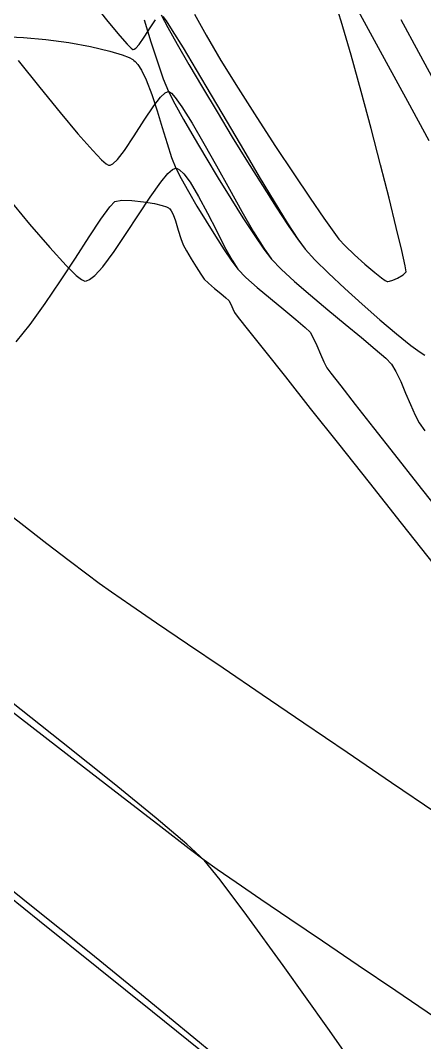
# Model space of a CAD drawing. Header units: metres. Extents: x 708868 to 711043, y 5411316 to 5413138.
# Drawn here: x 709625.5 to 709649.8, y 5411889.9 to 5411951.3 of the extents above; entities that cross this region are included whole.
import ezdxf

# ---------------------------------------------------------------- set-up
doc = ezdxf.new("R2010")
doc.units = ezdxf.units.M
for name, color, linetype in [('Rionegro 2010_Contours', 7, 'Continuous'), ('Rionegro 2014_Contours', 7, 'Continuous'), ('Rionegro 2018_Contours', 7, 'Continuous')]:
    doc.layers.add(name, color=color, linetype=linetype)

msp = doc.modelspace()

# ---------------------------------------------------------------- linework, layer by layer
at = {"layer": 'Rionegro 2010_Contours'}
for points in [[(709635.985, 5411951.693, 234), (709636.674, 5411950.43, 234), (709637.567, 5411948.919, 234), (709638.603, 5411947.244, 234), (709639.72, 5411945.493, 234), (709640.856, 5411943.75, 234), (709641.949, 5411942.103, 234), (709642.938, 5411940.636, 234), (709643.759, 5411939.435, 234), (709644.353, 5411938.587, 234), (709644.655, 5411938.178, 234), (709645.043, 5411937.767, 234), (709645.597, 5411937.239, 234), (709646.221, 5411936.677, 234), (709646.819, 5411936.166, 234), (709647.215, 5411935.851, 234), (709647.43, 5411935.698, 234), (709647.524, 5411935.646, 234), (709647.554, 5411935.637, 234), (709647.593, 5411935.636, 234), (709647.695, 5411935.65, 234), (709647.889, 5411935.708, 234), (709648.184, 5411935.833, 234), (709648.52, 5411936.025, 234), (709648.705, 5411936.202, 234), (709648.644, 5411936.564, 234), (709648.437, 5411937.492, 234), (709648.105, 5411938.883, 234), (709647.673, 5411940.637, 234), (709647.163, 5411942.651, 234), (709646.598, 5411944.823, 234), (709646, 5411947.053, 234), (709645.393, 5411949.238, 234), (709644.799, 5411951.276, 234), (709644.242, 5411953.067, 234)], [(709645.219, 5411953.016, 234), (709646.304, 5411951.019, 234), (709647.504, 5411948.812, 234), (709648.772, 5411946.477, 234), (709650.064, 5411944.1, 234)], [(709629.927, 5411952.314, 233), (709630.773, 5411951.263, 233), (709631.497, 5411950.392, 233), (709631.943, 5411949.89, 233), (709632.176, 5411949.66, 233), (709632.276, 5411949.588, 233), (709632.307, 5411949.579, 233), (709632.355, 5411949.589, 233), (709632.466, 5411949.664, 233), (709632.662, 5411949.885, 233), (709632.961, 5411950.319, 233), (709633.354, 5411950.937, 233), (709633.648, 5411951.367, 233)], [(709634.083, 5411951.565, 233), (709634.273, 5411951.302, 233), (709634.65, 5411950.718, 233), (709635.292, 5411949.671, 233), (709636.082, 5411948.349, 233), (709636.978, 5411946.832, 233), (709637.938, 5411945.201, 233), (709638.918, 5411943.538, 233), (709639.876, 5411941.924, 233), (709640.769, 5411940.439, 233), (709641.555, 5411939.166, 233), (709642.191, 5411938.185, 233), (709642.634, 5411937.577, 233), (709643.218, 5411936.942, 233), (709644.033, 5411936.134, 233), (709645.004, 5411935.218, 233), (709646.06, 5411934.259, 233), (709647.125, 5411933.323, 233), (709648.126, 5411932.475, 233), (709648.989, 5411931.781, 233), (709649.53, 5411931.38, 233), (709649.825, 5411931.192, 233)], [(709625.384, 5411948.916, 232), (709626.691, 5411947.287, 232), (709627.907, 5411945.795, 232), (709628.982, 5411944.51, 232), (709629.865, 5411943.505, 232), (709630.399, 5411942.949, 232), (709630.682, 5411942.702, 232), (709630.809, 5411942.626, 232), (709630.853, 5411942.617, 232), (709630.925, 5411942.628, 232), (709631.085, 5411942.711, 232), (709631.362, 5411942.968, 232), (709631.784, 5411943.506, 232), (709632.366, 5411944.379, 232), (709632.966, 5411945.326, 232), (709633.539, 5411946.192, 232), (709633.948, 5411946.72, 232), (709634.211, 5411946.967, 232), (709634.36, 5411947.042, 232), (709634.425, 5411947.049, 232), (709634.473, 5411947.036, 232), (709634.592, 5411946.953, 232), (709634.824, 5411946.695, 232), (709635.222, 5411946.133, 232), (709635.834, 5411945.147, 232), (709636.539, 5411943.932, 232), (709637.299, 5411942.579, 232), (709638.077, 5411941.181, 232), (709638.834, 5411939.83, 232), (709639.535, 5411938.617, 232), (709640.14, 5411937.635, 232), (709640.613, 5411936.975, 232), (709641.19, 5411936.371, 232), (709641.993, 5411935.629, 232), (709642.949, 5411934.799, 232), (709643.986, 5411933.928, 232), (709645.03, 5411933.066, 232), (709646.007, 5411932.26, 232), (709646.845, 5411931.56, 232), (709647.47, 5411931.014, 232), (709647.808, 5411930.67, 232), (709648.078, 5411930.223, 232), (709648.369, 5411929.614, 232), (709648.667, 5411928.922, 232), (709648.96, 5411928.226, 232), (709649.236, 5411927.603, 232), (709649.483, 5411927.134, 232), (709649.821, 5411926.655, 232)], [(709624.679, 5411940.752, 231), (709626.078, 5411939.077, 231), (709627.293, 5411937.669, 231), (709628.281, 5411936.589, 231), (709628.878, 5411936.001, 231), (709629.198, 5411935.742, 231), (709629.346, 5411935.664, 231), (709629.399, 5411935.654, 231), (709629.484, 5411935.664, 231), (709629.671, 5411935.743, 231), (709629.991, 5411935.989, 231), (709630.479, 5411936.521, 231), (709631.159, 5411937.43, 231), (709631.884, 5411938.507, 231), (709632.616, 5411939.637, 231), (709633.318, 5411940.708, 231), (709633.951, 5411941.607, 231), (709634.385, 5411942.127, 231), (709634.654, 5411942.363, 231), (709634.803, 5411942.433, 231), (709634.867, 5411942.439, 231), (709634.937, 5411942.426, 231), (709635.089, 5411942.346, 231), (709635.342, 5411942.107, 231), (709635.718, 5411941.603, 231), (709636.23, 5411940.749, 231), (709636.765, 5411939.747, 231), (709637.295, 5411938.702, 231), (709637.794, 5411937.721, 231), (709638.236, 5411936.91, 231), (709638.593, 5411936.374, 231), (709639.073, 5411935.881, 231), (709639.754, 5411935.27, 231), (709640.543, 5411934.603, 231), (709641.347, 5411933.939, 231), (709642.073, 5411933.34, 231), (709642.63, 5411932.866, 231), (709642.924, 5411932.578, 231), (709643.121, 5411932.242, 231), (709643.334, 5411931.779, 231), (709643.548, 5411931.271, 231), (709643.752, 5411930.801, 231), (709643.933, 5411930.449, 231), (709644.18, 5411930.116, 231), (709644.768, 5411929.356, 231), (709645.638, 5411928.239, 231), (709646.735, 5411926.838, 231), (709648.003, 5411925.225, 231), (709649.384, 5411923.472, 231), (709650.822, 5411921.65, 231)], [(709647.087, 5411886.308, 231), (709643.984, 5411890.733, 231), (709641.31, 5411894.503, 231), (709639.135, 5411897.514, 231), (709637.53, 5411899.66, 231), (709636.565, 5411900.837, 231), (709635.519, 5411901.809, 231), (709633.684, 5411903.363, 231), (709631.148, 5411905.436, 231), (709627.994, 5411907.963, 231), (709624.31, 5411910.878, 231), (709620.182, 5411914.119, 231), (709615.695, 5411917.619, 231), (709610.935, 5411921.314, 231), (709605.989, 5411925.139, 231), (709600.942, 5411929.03, 231), (709595.881, 5411932.922, 231), (709590.891, 5411936.75, 231)], [(709638.459, 5411888.078, 232), (709635.946, 5411890.166, 232), (709633.022, 5411892.565, 232), (709629.75, 5411895.221, 232), (709626.197, 5411898.083, 232), (709622.426, 5411901.099, 232), (709618.505, 5411904.215, 232), (709614.496, 5411907.38, 232), (709610.466, 5411910.541, 232), (709606.479, 5411913.647, 232), (709602.601, 5411916.645, 232), (709598.896, 5411919.482, 232), (709595.43, 5411922.107, 232), (709592.267, 5411924.467, 232), (709589.473, 5411926.51, 232)]]:
    msp.add_polyline3d(points, dxfattribs=at)
at = {"layer": 'Rionegro 2014_Contours'}
for points in [[(709635.985, 5411951.693, 234), (709636.674, 5411950.43, 234), (709637.567, 5411948.919, 234), (709638.603, 5411947.244, 234), (709639.72, 5411945.493, 234), (709640.856, 5411943.75, 234), (709641.949, 5411942.103, 234), (709642.938, 5411940.636, 234), (709643.759, 5411939.435, 234), (709644.353, 5411938.587, 234), (709644.655, 5411938.178, 234), (709645.043, 5411937.767, 234), (709645.597, 5411937.239, 234), (709646.221, 5411936.677, 234), (709646.819, 5411936.166, 234), (709647.215, 5411935.851, 234), (709647.43, 5411935.698, 234), (709647.524, 5411935.646, 234), (709647.554, 5411935.637, 234), (709647.593, 5411935.636, 234), (709647.695, 5411935.65, 234), (709647.889, 5411935.708, 234), (709648.184, 5411935.833, 234), (709648.52, 5411936.025, 234), (709648.705, 5411936.202, 234), (709648.644, 5411936.564, 234), (709648.437, 5411937.492, 234), (709648.105, 5411938.883, 234), (709647.673, 5411940.637, 234), (709647.163, 5411942.651, 234), (709646.598, 5411944.823, 234), (709646, 5411947.053, 234), (709645.393, 5411949.238, 234), (709644.799, 5411951.276, 234), (709644.242, 5411953.067, 234)], [(709645.219, 5411953.016, 234), (709646.304, 5411951.019, 234), (709647.504, 5411948.812, 234), (709648.772, 5411946.477, 234), (709650.064, 5411944.1, 234)], [(709632.96, 5411951.37, 232), (709633.368, 5411950.042, 232), (709633.752, 5411948.831, 232), (709634.106, 5411947.81, 232), (709634.425, 5411947.049, 232), (709634.807, 5411946.318, 232), (709635.328, 5411945.375, 232), (709635.956, 5411944.276, 232), (709636.658, 5411943.078, 232), (709637.403, 5411941.838, 232), (709638.156, 5411940.612, 232), (709638.887, 5411939.456, 232), (709639.561, 5411938.427, 232), (709640.148, 5411937.581, 232), (709640.613, 5411936.975, 232), (709641.19, 5411936.371, 232), (709641.993, 5411935.629, 232), (709642.949, 5411934.799, 232), (709643.986, 5411933.928, 232), (709645.03, 5411933.066, 232), (709646.007, 5411932.26, 232), (709646.845, 5411931.56, 232), (709647.47, 5411931.014, 232), (709647.808, 5411930.67, 232), (709648.078, 5411930.223, 232), (709648.369, 5411929.614, 232), (709648.667, 5411928.922, 232), (709648.96, 5411928.226, 232), (709649.236, 5411927.603, 232), (709649.483, 5411927.134, 232), (709649.821, 5411926.655, 232)], [(709633.984, 5411951.659, 233), (709634.378, 5411950.91, 233), (709634.944, 5411949.895, 233), (709635.649, 5411948.672, 233), (709636.458, 5411947.296, 233), (709637.338, 5411945.824, 233), (709638.255, 5411944.313, 233), (709639.175, 5411942.818, 233), (709640.064, 5411941.397, 233), (709640.888, 5411940.106, 233), (709641.614, 5411939.001, 233), (709642.207, 5411938.139, 233), (709642.634, 5411937.577, 233), (709643.218, 5411936.942, 233), (709644.033, 5411936.134, 233), (709645.004, 5411935.218, 233), (709646.06, 5411934.259, 233), (709647.125, 5411933.323, 233), (709648.126, 5411932.475, 233), (709648.989, 5411931.781, 233), (709649.53, 5411931.38, 233), (709649.825, 5411931.192, 233)], [(709648.379, 5411951.374, 235), (709649.447, 5411949.41, 235), (709650.606, 5411947.28, 235)], [(709624.465, 5411950.354, 231), (709625.699, 5411950.307, 231), (709627.052, 5411950.18, 231), (709628.431, 5411949.99, 231), (709629.743, 5411949.754, 231), (709630.895, 5411949.486, 231), (709631.638, 5411949.262, 231), (709632.061, 5411949.092, 231), (709632.268, 5411948.981, 231), (709632.346, 5411948.926, 231), (709632.424, 5411948.858, 231), (709632.577, 5411948.686, 231), (709632.8, 5411948.345, 231), (709633.085, 5411947.762, 231), (709633.423, 5411946.878, 231), (709633.742, 5411945.893, 231), (709634.045, 5411944.882, 231), (709634.332, 5411943.919, 231), (709634.605, 5411943.08, 231), (709634.867, 5411942.439, 231), (709635.19, 5411941.823, 231), (709635.623, 5411941.046, 231), (709636.132, 5411940.169, 231), (709636.681, 5411939.252, 231), (709637.236, 5411938.354, 231), (709637.763, 5411937.536, 231), (709638.227, 5411936.856, 231), (709638.593, 5411936.374, 231), (709639.073, 5411935.881, 231), (709639.754, 5411935.27, 231), (709640.543, 5411934.603, 231), (709641.347, 5411933.939, 231), (709642.073, 5411933.34, 231), (709642.63, 5411932.866, 231), (709642.924, 5411932.578, 231), (709643.121, 5411932.242, 231), (709643.334, 5411931.779, 231), (709643.548, 5411931.271, 231), (709643.752, 5411930.801, 231), (709643.933, 5411930.449, 231), (709644.18, 5411930.116, 231), (709644.768, 5411929.356, 231), (709645.638, 5411928.239, 231), (709646.735, 5411926.838, 231), (709648.003, 5411925.225, 231), (709649.384, 5411923.472, 231), (709650.822, 5411921.65, 231)], [(709625.277, 5411932.013, 230), (709626.108, 5411933.047, 230), (709627.011, 5411934.301, 230), (709627.938, 5411935.668, 230), (709628.838, 5411937.041, 230), (709629.663, 5411938.312, 230), (709630.363, 5411939.374, 230), (709630.889, 5411940.12, 230), (709631.192, 5411940.441, 230), (709631.611, 5411940.515, 230), (709632.218, 5411940.504, 230), (709632.909, 5411940.43, 230), (709633.58, 5411940.313, 230), (709634.035, 5411940.201, 230), (709634.292, 5411940.114, 230), (709634.412, 5411940.057, 230), (709634.454, 5411940.029, 230), (709634.496, 5411939.99, 230), (709634.578, 5411939.882, 230), (709634.695, 5411939.656, 230), (709634.841, 5411939.269, 230), (709635.01, 5411938.726, 230), (709635.165, 5411938.211, 230), (709635.309, 5411937.829, 230), (709635.503, 5411937.467, 230), (709635.774, 5411936.998, 230), (709636.075, 5411936.504, 230), (709636.357, 5411936.068, 230), (709636.572, 5411935.773, 230), (709636.821, 5411935.526, 230), (709637.178, 5411935.218, 230), (709637.558, 5411934.904, 230), (709637.874, 5411934.641, 230), (709638.041, 5411934.486, 230), (709638.155, 5411934.27, 230), (709638.276, 5411933.987, 230), (709638.383, 5411933.764, 230), (709638.61, 5411933.472, 230), (709639.228, 5411932.688, 230), (709640.187, 5411931.474, 230), (709641.44, 5411929.891, 230), (709642.936, 5411928, 230), (709644.628, 5411925.864, 230), (709646.467, 5411923.543, 230), (709648.403, 5411921.1, 230), (709650.388, 5411918.597, 230)], [(709652.739, 5411889.82, 231), (709650.398, 5411891.413, 231), (709648.073, 5411892.991, 231), (709645.814, 5411894.519, 231), (709643.675, 5411895.967, 231), (709641.705, 5411897.3, 231), (709639.958, 5411898.486, 231), (709638.484, 5411899.493, 231), (709637.336, 5411900.287, 231), (709636.565, 5411900.837, 231), (709635.668, 5411901.518, 231), (709633.955, 5411902.838, 231), (709631.511, 5411904.729, 231), (709628.427, 5411907.122, 231), (709624.789, 5411909.947, 231), (709620.687, 5411913.137, 231), (709616.208, 5411916.621, 231), (709611.441, 5411920.33, 231), (709606.474, 5411924.196, 231), (709601.395, 5411928.15, 231), (709596.293, 5411932.122, 231), (709591.255, 5411936.043, 231), (709586.37, 5411939.844, 231)], [(709636.337, 5411889.408, 232), (709633.454, 5411891.725, 232), (709630.206, 5411894.335, 232), (709626.66, 5411897.183, 232), (709622.883, 5411900.211, 232), (709618.942, 5411903.364, 232), (709614.905, 5411906.586, 232), (709610.837, 5411909.819, 232), (709606.807, 5411913.009, 232), (709602.882, 5411916.098, 232), (709599.128, 5411919.032, 232), (709595.612, 5411921.752, 232), (709592.402, 5411924.204, 232), (709589.565, 5411926.331, 232)], [(709650.476, 5411903.682, 230), (709647.822, 5411905.497, 230), (709645.163, 5411907.31, 230), (709642.552, 5411909.084, 230), (709640.046, 5411910.785, 230), (709637.698, 5411912.377, 230), (709635.563, 5411913.825, 230), (709633.697, 5411915.095, 230), (709632.153, 5411916.151, 230), (709630.986, 5411916.957, 230), (709630.252, 5411917.479, 230), (709629.513, 5411918.033, 230), (709628.451, 5411918.841, 230), (709627.112, 5411919.867, 230), (709625.543, 5411921.076, 230), (709623.79, 5411922.431, 230)]]:
    msp.add_polyline3d(points, dxfattribs=at)
at = {"layer": 'Rionegro 2018_Contours'}
for points in [[(709635.985, 5411951.693, 234), (709636.674, 5411950.43, 234), (709637.567, 5411948.919, 234), (709638.603, 5411947.244, 234), (709639.72, 5411945.493, 234), (709640.856, 5411943.75, 234), (709641.949, 5411942.103, 234), (709642.938, 5411940.636, 234), (709643.759, 5411939.435, 234), (709644.353, 5411938.587, 234), (709644.655, 5411938.178, 234), (709645.043, 5411937.767, 234), (709645.597, 5411937.239, 234), (709646.221, 5411936.677, 234), (709646.819, 5411936.166, 234), (709647.215, 5411935.851, 234), (709647.43, 5411935.698, 234), (709647.524, 5411935.646, 234), (709647.554, 5411935.637, 234), (709647.593, 5411935.636, 234), (709647.695, 5411935.65, 234), (709647.889, 5411935.708, 234), (709648.184, 5411935.833, 234), (709648.52, 5411936.025, 234), (709648.705, 5411936.202, 234), (709648.644, 5411936.564, 234), (709648.437, 5411937.492, 234), (709648.105, 5411938.883, 234), (709647.673, 5411940.637, 234), (709647.163, 5411942.651, 234), (709646.598, 5411944.823, 234), (709646, 5411947.053, 234), (709645.393, 5411949.238, 234), (709644.799, 5411951.276, 234), (709644.242, 5411953.067, 234)], [(709645.219, 5411953.016, 234), (709646.304, 5411951.019, 234), (709647.504, 5411948.812, 234), (709648.772, 5411946.477, 234), (709650.064, 5411944.1, 234)], [(709632.96, 5411951.37, 232), (709633.368, 5411950.042, 232), (709633.752, 5411948.831, 232), (709634.106, 5411947.81, 232), (709634.425, 5411947.049, 232), (709634.807, 5411946.318, 232), (709635.328, 5411945.375, 232), (709635.956, 5411944.276, 232), (709636.658, 5411943.078, 232), (709637.403, 5411941.838, 232), (709638.156, 5411940.612, 232), (709638.887, 5411939.456, 232), (709639.561, 5411938.427, 232), (709640.148, 5411937.581, 232), (709640.613, 5411936.975, 232), (709641.19, 5411936.371, 232), (709641.993, 5411935.629, 232), (709642.949, 5411934.799, 232), (709643.986, 5411933.928, 232), (709645.03, 5411933.066, 232), (709646.007, 5411932.26, 232), (709646.845, 5411931.56, 232), (709647.47, 5411931.014, 232), (709647.808, 5411930.67, 232), (709648.078, 5411930.223, 232), (709648.369, 5411929.614, 232), (709648.667, 5411928.922, 232), (709648.96, 5411928.226, 232), (709649.236, 5411927.603, 232), (709649.483, 5411927.134, 232), (709649.821, 5411926.655, 232)], [(709633.984, 5411951.659, 233), (709634.378, 5411950.91, 233), (709634.944, 5411949.895, 233), (709635.649, 5411948.672, 233), (709636.458, 5411947.296, 233), (709637.338, 5411945.824, 233), (709638.255, 5411944.313, 233), (709639.175, 5411942.818, 233), (709640.064, 5411941.397, 233), (709640.888, 5411940.106, 233), (709641.614, 5411939.001, 233), (709642.207, 5411938.139, 233), (709642.634, 5411937.577, 233), (709643.218, 5411936.942, 233), (709644.033, 5411936.134, 233), (709645.004, 5411935.218, 233), (709646.06, 5411934.259, 233), (709647.125, 5411933.323, 233), (709648.126, 5411932.475, 233), (709648.989, 5411931.781, 233), (709649.53, 5411931.38, 233), (709649.825, 5411931.192, 233)], [(709648.379, 5411951.374, 235), (709649.447, 5411949.41, 235), (709650.606, 5411947.28, 235)], [(709624.465, 5411950.354, 231), (709625.699, 5411950.307, 231), (709627.052, 5411950.18, 231), (709628.431, 5411949.99, 231), (709629.743, 5411949.754, 231), (709630.895, 5411949.486, 231), (709631.638, 5411949.262, 231), (709632.061, 5411949.092, 231), (709632.268, 5411948.981, 231), (709632.346, 5411948.926, 231), (709632.424, 5411948.858, 231), (709632.577, 5411948.686, 231), (709632.8, 5411948.345, 231), (709633.085, 5411947.762, 231), (709633.423, 5411946.878, 231), (709633.742, 5411945.893, 231), (709634.045, 5411944.882, 231), (709634.332, 5411943.919, 231), (709634.605, 5411943.08, 231), (709634.867, 5411942.439, 231), (709635.19, 5411941.823, 231), (709635.623, 5411941.046, 231), (709636.132, 5411940.169, 231), (709636.681, 5411939.252, 231), (709637.236, 5411938.354, 231), (709637.763, 5411937.536, 231), (709638.227, 5411936.856, 231), (709638.593, 5411936.374, 231), (709639.073, 5411935.881, 231), (709639.754, 5411935.27, 231), (709640.543, 5411934.603, 231), (709641.347, 5411933.939, 231), (709642.073, 5411933.34, 231), (709642.63, 5411932.866, 231), (709642.924, 5411932.578, 231), (709643.121, 5411932.242, 231), (709643.334, 5411931.779, 231), (709643.548, 5411931.271, 231), (709643.752, 5411930.801, 231), (709643.933, 5411930.449, 231), (709644.18, 5411930.116, 231), (709644.768, 5411929.356, 231), (709645.638, 5411928.239, 231), (709646.735, 5411926.838, 231), (709648.003, 5411925.225, 231), (709649.384, 5411923.472, 231), (709650.822, 5411921.65, 231)], [(709625.277, 5411932.013, 230), (709626.108, 5411933.047, 230), (709627.011, 5411934.301, 230), (709627.938, 5411935.668, 230), (709628.838, 5411937.041, 230), (709629.663, 5411938.312, 230), (709630.363, 5411939.374, 230), (709630.889, 5411940.12, 230), (709631.192, 5411940.441, 230), (709631.611, 5411940.515, 230), (709632.218, 5411940.504, 230), (709632.909, 5411940.43, 230), (709633.58, 5411940.313, 230), (709634.035, 5411940.201, 230), (709634.292, 5411940.114, 230), (709634.412, 5411940.057, 230), (709634.454, 5411940.029, 230), (709634.496, 5411939.99, 230), (709634.578, 5411939.882, 230), (709634.695, 5411939.656, 230), (709634.841, 5411939.269, 230), (709635.01, 5411938.726, 230), (709635.165, 5411938.211, 230), (709635.309, 5411937.829, 230), (709635.503, 5411937.467, 230), (709635.774, 5411936.998, 230), (709636.075, 5411936.504, 230), (709636.357, 5411936.068, 230), (709636.572, 5411935.773, 230), (709636.821, 5411935.526, 230), (709637.178, 5411935.218, 230), (709637.558, 5411934.904, 230), (709637.874, 5411934.641, 230), (709638.041, 5411934.486, 230), (709638.155, 5411934.27, 230), (709638.276, 5411933.987, 230), (709638.383, 5411933.764, 230), (709638.61, 5411933.472, 230), (709639.228, 5411932.688, 230), (709640.187, 5411931.474, 230), (709641.44, 5411929.891, 230), (709642.936, 5411928, 230), (709644.628, 5411925.864, 230), (709646.467, 5411923.543, 230), (709648.403, 5411921.1, 230), (709650.388, 5411918.597, 230)], [(709652.739, 5411889.82, 231), (709650.398, 5411891.413, 231), (709648.073, 5411892.991, 231), (709645.814, 5411894.519, 231), (709643.675, 5411895.967, 231), (709641.705, 5411897.3, 231), (709639.958, 5411898.486, 231), (709638.484, 5411899.493, 231), (709637.336, 5411900.287, 231), (709636.565, 5411900.837, 231), (709635.668, 5411901.518, 231), (709633.955, 5411902.838, 231), (709631.511, 5411904.729, 231), (709628.427, 5411907.122, 231), (709624.789, 5411909.947, 231), (709620.687, 5411913.137, 231), (709616.208, 5411916.621, 231), (709611.441, 5411920.33, 231), (709606.474, 5411924.196, 231), (709601.395, 5411928.15, 231), (709596.293, 5411932.122, 231), (709591.255, 5411936.043, 231), (709586.37, 5411939.844, 231)], [(709636.337, 5411889.408, 232), (709633.454, 5411891.725, 232), (709630.206, 5411894.335, 232), (709626.66, 5411897.183, 232), (709622.883, 5411900.211, 232), (709618.942, 5411903.364, 232), (709614.905, 5411906.586, 232), (709610.837, 5411909.819, 232), (709606.807, 5411913.009, 232), (709602.882, 5411916.098, 232), (709599.128, 5411919.032, 232), (709595.612, 5411921.752, 232), (709592.402, 5411924.204, 232), (709589.565, 5411926.331, 232)], [(709650.476, 5411903.682, 230), (709647.822, 5411905.497, 230), (709645.163, 5411907.31, 230), (709642.552, 5411909.084, 230), (709640.046, 5411910.785, 230), (709637.698, 5411912.377, 230), (709635.563, 5411913.825, 230), (709633.697, 5411915.095, 230), (709632.153, 5411916.151, 230), (709630.986, 5411916.957, 230), (709630.252, 5411917.479, 230), (709629.513, 5411918.033, 230), (709628.451, 5411918.841, 230), (709627.112, 5411919.867, 230), (709625.543, 5411921.076, 230), (709623.79, 5411922.431, 230)]]:
    msp.add_polyline3d(points, dxfattribs=at)

doc.saveas('drawing.dxf')
